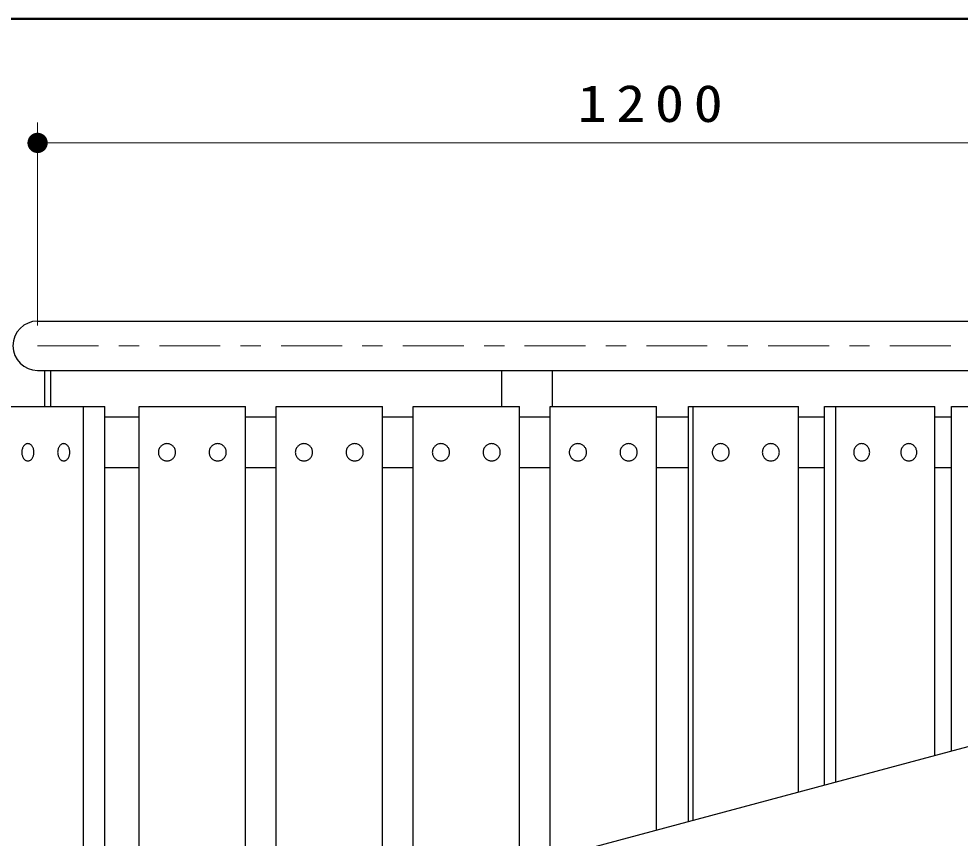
# Model space of a CAD drawing. Units: millimetres on the paper, scale 1:20. Extents: x -365 to 0, y -5 to 257.
# Drawn here: x -336.93 to -290.54, y 216.61 to 257 of the extents above; entities that cross this region are included whole.
import ezdxf

# ---------------------------------------------------------------- set-up
doc = ezdxf.new("R2010")
doc.units = ezdxf.units.MM
doc.linetypes.add('USER2', pattern=[6, 3, -1, 1, -1])
doc.layers.add('LY_1', color=7, linetype='Continuous', lineweight=25)
doc.styles.add('ＭＳ ゴシック', font='')
doc.styles.get('ＭＳ ゴシック').set_extended_font_data('MS Gothic')

# ---------------------------------------------------------------- blocks, each defined once
blk = doc.blocks.new('filled_dot')
at = {"color": 0, "linetype": 'Continuous', "lineweight": -2, "const_width": 1.25}
blk.add_lwpolyline([(-0.625, 0, 1), (0.625, 0, 1)], format="xyb", close=True, dxfattribs=at)

msp = doc.modelspace()

# ---------------------------------------------------------------- linework, layer by layer
at = {"layer": 'LY_1', "lineweight": 50}
msp.add_line((0, 257), (-365, 257), dxfattribs=at)
at = {"layer": 'LY_1', "lineweight": 13}
for p, q in [((-336.005, 241.884), (-336.005, 251.884)), ((-336.005, 250.884), (-276.005, 250.884))]:
    msp.add_line(p, q, dxfattribs=at)
at = {"layer": 'LY_1'}
for p, q in [((-336.005, 242.099), (-276.005, 242.099)), ((-336.005, 239.669), (-276.005, 239.669)), ((-335.655, 237.884), (-335.655, 239.669)), ((-335.355, 237.884), (-335.355, 239.669)), ((-313.129, 237.884), (-313.129, 239.669)), ((-310.629, 237.884), (-310.629, 239.669)), ((-337.73, 237.884), (-332.684, 237.884)), ((-333.745, 209.451), (-333.745, 237.884)), ((-332.684, 209.735), (-332.684, 237.884)), ((-331.005, 237.884), (-325.755, 237.884)), ((-331.005, 210.185), (-331.005, 237.884)), ((-325.755, 211.592), (-325.755, 237.884)), ((-324.255, 237.884), (-319.005, 237.884)), ((-324.255, 211.994), (-324.255, 237.884)), ((-319.005, 213.4), (-319.005, 237.884)), ((-317.505, 237.884), (-312.255, 237.884)), ((-317.505, 213.802), (-317.505, 237.884)), ((-312.255, 215.209), (-312.255, 237.884)), ((-310.755, 237.884), (-305.505, 237.884)), ((-310.755, 215.611), (-310.755, 237.884)), ((-305.505, 217.018), (-305.505, 237.884)), ((-303.933, 217.439), (-303.933, 237.884)), ((-303.933, 237.884), (-298.514, 237.884)), ((-303.701, 217.501), (-303.701, 237.884)), ((-298.514, 218.891), (-298.514, 237.884)), ((-297.23, 219.235), (-297.23, 237.884)), ((-297.23, 237.884), (-291.798, 237.884)), ((-296.674, 219.384), (-296.674, 237.884)), ((-291.798, 220.69), (-291.798, 237.884)), ((-290.97, 220.912), (-290.97, 237.884)), ((-290.97, 237.884), (-285.799, 237.884)), ((-332.684, 237.384), (-331.005, 237.384)), ((-325.755, 237.384), (-324.255, 237.384)), ((-319.005, 237.384), (-317.505, 237.384)), ((-312.255, 237.384), (-310.755, 237.384)), ((-305.505, 237.384), (-303.933, 237.384)), ((-298.514, 237.384), (-297.23, 237.384)), ((-291.798, 237.384), (-290.97, 237.384)), ((-332.684, 234.884), (-331.005, 234.884)), ((-325.755, 234.884), (-324.255, 234.884)), ((-319.005, 234.884), (-317.505, 234.884)), ((-312.255, 234.884), (-310.755, 234.884)), ((-305.505, 234.884), (-303.933, 234.884)), ((-298.514, 234.884), (-297.23, 234.884)), ((-291.798, 234.884), (-290.97, 234.884)), ((-342.411, 207.129), (-269.069, 226.781))]:
    msp.add_line(p, q, dxfattribs=at)
at = {"layer": 'LY_1', "linetype": 'USER2', "lineweight": 13}
msp.add_line((-336.005, 240.884), (-276.005, 240.884), dxfattribs=at)
at = {"layer": 'LY_1'}
for points in [[(-336.485, 236.059), (-336.511, 236.057), (-336.537, 236.052), (-336.563, 236.044), (-336.588, 236.033), (-336.612, 236.019), (-336.635, 236.002), (-336.657, 235.982), (-336.678, 235.959), (-336.697, 235.934), (-336.715, 235.907), (-336.731, 235.877), (-336.745, 235.846), (-336.757, 235.813), (-336.767, 235.779), (-336.775, 235.744), (-336.781, 235.708), (-336.784, 235.671), (-336.785, 235.634), (-336.784, 235.597), (-336.781, 235.56), (-336.775, 235.524), (-336.767, 235.488), (-336.757, 235.454), (-336.745, 235.421), (-336.731, 235.39), (-336.715, 235.361), (-336.697, 235.333), (-336.678, 235.308), (-336.657, 235.286), (-336.635, 235.266), (-336.612, 235.249), (-336.588, 235.234), (-336.563, 235.223), (-336.537, 235.215), (-336.511, 235.21), (-336.485, 235.209), (-336.459, 235.21), (-336.433, 235.215), (-336.407, 235.223), (-336.382, 235.234), (-336.358, 235.249), (-336.335, 235.266), (-336.312, 235.286), (-336.292, 235.308), (-336.272, 235.333), (-336.255, 235.361), (-336.239, 235.39), (-336.225, 235.421), (-336.212, 235.454), (-336.202, 235.488), (-336.194, 235.524), (-336.189, 235.56), (-336.185, 235.597), (-336.184, 235.634), (-336.185, 235.671), (-336.189, 235.708), (-336.194, 235.744), (-336.202, 235.779), (-336.212, 235.813), (-336.225, 235.846), (-336.239, 235.877), (-336.255, 235.907), (-336.272, 235.934), (-336.292, 235.959), (-336.312, 235.982), (-336.335, 236.002), (-336.358, 236.019), (-336.382, 236.033), (-336.407, 236.044), (-336.433, 236.052), (-336.459, 236.057)], [(-334.717, 236.059), (-334.743, 236.057), (-334.769, 236.052), (-334.795, 236.044), (-334.82, 236.033), (-334.844, 236.019), (-334.867, 236.002), (-334.889, 235.982), (-334.91, 235.959), (-334.929, 235.934), (-334.947, 235.907), (-334.963, 235.877), (-334.977, 235.846), (-334.989, 235.813), (-334.999, 235.779), (-335.007, 235.744), (-335.013, 235.708), (-335.016, 235.671), (-335.018, 235.634), (-335.016, 235.597), (-335.013, 235.56), (-335.007, 235.524), (-334.999, 235.488), (-334.989, 235.454), (-334.977, 235.421), (-334.963, 235.39), (-334.947, 235.361), (-334.929, 235.333), (-334.91, 235.308), (-334.889, 235.286), (-334.867, 235.266), (-334.844, 235.249), (-334.82, 235.234), (-334.795, 235.223), (-334.769, 235.215), (-334.743, 235.21), (-334.717, 235.209), (-334.691, 235.21), (-334.665, 235.215), (-334.639, 235.223), (-334.614, 235.234), (-334.59, 235.249), (-334.567, 235.266), (-334.545, 235.286), (-334.524, 235.308), (-334.504, 235.333), (-334.487, 235.361), (-334.471, 235.39), (-334.457, 235.421), (-334.445, 235.454), (-334.435, 235.488), (-334.427, 235.524), (-334.421, 235.56), (-334.418, 235.597), (-334.416, 235.634), (-334.418, 235.671), (-334.421, 235.708), (-334.427, 235.744), (-334.435, 235.779), (-334.445, 235.813), (-334.457, 235.846), (-334.471, 235.877), (-334.487, 235.907), (-334.504, 235.934), (-334.524, 235.959), (-334.545, 235.982), (-334.567, 236.002), (-334.59, 236.019), (-334.614, 236.033), (-334.639, 236.044), (-334.665, 236.052), (-334.691, 236.057)], [(-329.63, 236.059), (-329.667, 236.057), (-329.703, 236.052), (-329.74, 236.044), (-329.775, 236.033), (-329.809, 236.019), (-329.842, 236.002), (-329.873, 235.982), (-329.903, 235.959), (-329.93, 235.934), (-329.955, 235.907), (-329.978, 235.877), (-329.998, 235.846), (-330.015, 235.813), (-330.029, 235.779), (-330.04, 235.744), (-330.048, 235.708), (-330.053, 235.671), (-330.055, 235.634), (-330.053, 235.597), (-330.048, 235.56), (-330.04, 235.524), (-330.029, 235.488), (-330.015, 235.454), (-329.998, 235.421), (-329.978, 235.39), (-329.955, 235.361), (-329.93, 235.333), (-329.903, 235.308), (-329.873, 235.286), (-329.842, 235.266), (-329.809, 235.249), (-329.775, 235.234), (-329.74, 235.223), (-329.703, 235.215), (-329.667, 235.21), (-329.63, 235.209), (-329.593, 235.21), (-329.556, 235.215), (-329.52, 235.223), (-329.484, 235.234), (-329.45, 235.249), (-329.417, 235.266), (-329.386, 235.286), (-329.356, 235.308), (-329.329, 235.333), (-329.304, 235.361), (-329.282, 235.39), (-329.262, 235.421), (-329.245, 235.454), (-329.23, 235.488), (-329.219, 235.524), (-329.211, 235.56), (-329.206, 235.597), (-329.205, 235.634), (-329.206, 235.671), (-329.211, 235.708), (-329.219, 235.744), (-329.23, 235.779), (-329.245, 235.813), (-329.262, 235.846), (-329.282, 235.877), (-329.304, 235.907), (-329.329, 235.934), (-329.356, 235.959), (-329.386, 235.982), (-329.417, 236.002), (-329.45, 236.019), (-329.484, 236.033), (-329.52, 236.044), (-329.556, 236.052), (-329.593, 236.057)], [(-327.13, 236.059), (-327.167, 236.057), (-327.203, 236.052), (-327.24, 236.044), (-327.275, 236.033), (-327.309, 236.019), (-327.342, 236.002), (-327.373, 235.982), (-327.403, 235.959), (-327.43, 235.934), (-327.455, 235.907), (-327.478, 235.877), (-327.498, 235.846), (-327.515, 235.813), (-327.529, 235.779), (-327.54, 235.744), (-327.548, 235.708), (-327.553, 235.671), (-327.555, 235.634), (-327.553, 235.597), (-327.548, 235.56), (-327.54, 235.524), (-327.529, 235.488), (-327.515, 235.454), (-327.498, 235.421), (-327.478, 235.39), (-327.455, 235.361), (-327.43, 235.333), (-327.403, 235.308), (-327.373, 235.286), (-327.342, 235.266), (-327.309, 235.249), (-327.275, 235.234), (-327.24, 235.223), (-327.203, 235.215), (-327.167, 235.21), (-327.13, 235.209), (-327.093, 235.21), (-327.056, 235.215), (-327.02, 235.223), (-326.984, 235.234), (-326.95, 235.249), (-326.917, 235.266), (-326.886, 235.286), (-326.856, 235.308), (-326.829, 235.333), (-326.804, 235.361), (-326.782, 235.39), (-326.762, 235.421), (-326.745, 235.454), (-326.73, 235.488), (-326.719, 235.524), (-326.711, 235.56), (-326.706, 235.597), (-326.705, 235.634), (-326.706, 235.671), (-326.711, 235.708), (-326.719, 235.744), (-326.73, 235.779), (-326.745, 235.813), (-326.762, 235.846), (-326.782, 235.877), (-326.804, 235.907), (-326.829, 235.934), (-326.856, 235.959), (-326.886, 235.982), (-326.917, 236.002), (-326.95, 236.019), (-326.984, 236.033), (-327.02, 236.044), (-327.056, 236.052), (-327.093, 236.057)], [(-322.88, 236.059), (-322.917, 236.057), (-322.953, 236.052), (-322.99, 236.044), (-323.025, 236.033), (-323.059, 236.019), (-323.092, 236.002), (-323.123, 235.982), (-323.153, 235.959), (-323.18, 235.934), (-323.205, 235.907), (-323.228, 235.877), (-323.248, 235.846), (-323.265, 235.813), (-323.279, 235.779), (-323.29, 235.744), (-323.298, 235.708), (-323.303, 235.671), (-323.305, 235.634), (-323.303, 235.597), (-323.298, 235.56), (-323.29, 235.524), (-323.279, 235.488), (-323.265, 235.454), (-323.248, 235.421), (-323.228, 235.39), (-323.205, 235.361), (-323.18, 235.333), (-323.153, 235.308), (-323.123, 235.286), (-323.092, 235.266), (-323.059, 235.249), (-323.025, 235.234), (-322.99, 235.223), (-322.953, 235.215), (-322.917, 235.21), (-322.88, 235.209), (-322.843, 235.21), (-322.806, 235.215), (-322.77, 235.223), (-322.734, 235.234), (-322.7, 235.249), (-322.667, 235.266), (-322.636, 235.286), (-322.606, 235.308), (-322.579, 235.333), (-322.554, 235.361), (-322.532, 235.39), (-322.512, 235.421), (-322.495, 235.454), (-322.48, 235.488), (-322.469, 235.524), (-322.461, 235.56), (-322.456, 235.597), (-322.455, 235.634), (-322.456, 235.671), (-322.461, 235.708), (-322.469, 235.744), (-322.48, 235.779), (-322.495, 235.813), (-322.512, 235.846), (-322.532, 235.877), (-322.554, 235.907), (-322.579, 235.934), (-322.606, 235.959), (-322.636, 235.982), (-322.667, 236.002), (-322.7, 236.019), (-322.734, 236.033), (-322.77, 236.044), (-322.806, 236.052), (-322.843, 236.057)], [(-320.38, 236.059), (-320.417, 236.057), (-320.453, 236.052), (-320.49, 236.044), (-320.525, 236.033), (-320.559, 236.019), (-320.592, 236.002), (-320.623, 235.982), (-320.653, 235.959), (-320.68, 235.934), (-320.705, 235.907), (-320.728, 235.877), (-320.748, 235.846), (-320.765, 235.813), (-320.779, 235.779), (-320.79, 235.744), (-320.798, 235.708), (-320.803, 235.671), (-320.805, 235.634), (-320.803, 235.597), (-320.798, 235.56), (-320.79, 235.524), (-320.779, 235.488), (-320.765, 235.454), (-320.748, 235.421), (-320.728, 235.39), (-320.705, 235.361), (-320.68, 235.333), (-320.653, 235.308), (-320.623, 235.286), (-320.592, 235.266), (-320.559, 235.249), (-320.525, 235.234), (-320.49, 235.223), (-320.453, 235.215), (-320.417, 235.21), (-320.38, 235.209), (-320.343, 235.21), (-320.306, 235.215), (-320.27, 235.223), (-320.234, 235.234), (-320.2, 235.249), (-320.167, 235.266), (-320.136, 235.286), (-320.106, 235.308), (-320.079, 235.333), (-320.054, 235.361), (-320.032, 235.39), (-320.012, 235.421), (-319.995, 235.454), (-319.98, 235.488), (-319.969, 235.524), (-319.961, 235.56), (-319.956, 235.597), (-319.955, 235.634), (-319.956, 235.671), (-319.961, 235.708), (-319.969, 235.744), (-319.98, 235.779), (-319.995, 235.813), (-320.012, 235.846), (-320.032, 235.877), (-320.054, 235.907), (-320.079, 235.934), (-320.106, 235.959), (-320.136, 235.982), (-320.167, 236.002), (-320.2, 236.019), (-320.234, 236.033), (-320.27, 236.044), (-320.306, 236.052), (-320.343, 236.057)], [(-316.13, 236.059), (-316.167, 236.057), (-316.203, 236.052), (-316.24, 236.044), (-316.275, 236.033), (-316.309, 236.019), (-316.342, 236.002), (-316.373, 235.982), (-316.403, 235.959), (-316.43, 235.934), (-316.455, 235.907), (-316.478, 235.877), (-316.498, 235.846), (-316.515, 235.813), (-316.529, 235.779), (-316.54, 235.744), (-316.548, 235.708), (-316.553, 235.671), (-316.555, 235.634), (-316.553, 235.597), (-316.548, 235.56), (-316.54, 235.524), (-316.529, 235.488), (-316.515, 235.454), (-316.498, 235.421), (-316.478, 235.39), (-316.455, 235.361), (-316.43, 235.333), (-316.403, 235.308), (-316.373, 235.286), (-316.342, 235.266), (-316.309, 235.249), (-316.275, 235.234), (-316.24, 235.223), (-316.203, 235.215), (-316.167, 235.21), (-316.13, 235.209), (-316.093, 235.21), (-316.056, 235.215), (-316.02, 235.223), (-315.984, 235.234), (-315.95, 235.249), (-315.917, 235.266), (-315.886, 235.286), (-315.856, 235.308), (-315.829, 235.333), (-315.804, 235.361), (-315.782, 235.39), (-315.762, 235.421), (-315.745, 235.454), (-315.73, 235.488), (-315.719, 235.524), (-315.711, 235.56), (-315.706, 235.597), (-315.705, 235.634), (-315.706, 235.671), (-315.711, 235.708), (-315.719, 235.744), (-315.73, 235.779), (-315.745, 235.813), (-315.762, 235.846), (-315.782, 235.877), (-315.804, 235.907), (-315.829, 235.934), (-315.856, 235.959), (-315.886, 235.982), (-315.917, 236.002), (-315.95, 236.019), (-315.984, 236.033), (-316.02, 236.044), (-316.056, 236.052), (-316.093, 236.057)], [(-313.63, 236.059), (-313.667, 236.057), (-313.703, 236.052), (-313.74, 236.044), (-313.775, 236.033), (-313.809, 236.019), (-313.842, 236.002), (-313.873, 235.982), (-313.903, 235.959), (-313.93, 235.934), (-313.955, 235.907), (-313.978, 235.877), (-313.998, 235.846), (-314.015, 235.813), (-314.029, 235.779), (-314.04, 235.744), (-314.048, 235.708), (-314.053, 235.671), (-314.055, 235.634), (-314.053, 235.597), (-314.048, 235.56), (-314.04, 235.524), (-314.029, 235.488), (-314.015, 235.454), (-313.998, 235.421), (-313.978, 235.39), (-313.955, 235.361), (-313.93, 235.333), (-313.903, 235.308), (-313.873, 235.286), (-313.842, 235.266), (-313.809, 235.249), (-313.775, 235.234), (-313.74, 235.223), (-313.703, 235.215), (-313.667, 235.21), (-313.63, 235.209), (-313.593, 235.21), (-313.556, 235.215), (-313.52, 235.223), (-313.484, 235.234), (-313.45, 235.249), (-313.417, 235.266), (-313.386, 235.286), (-313.356, 235.308), (-313.329, 235.333), (-313.304, 235.361), (-313.282, 235.39), (-313.262, 235.421), (-313.245, 235.454), (-313.23, 235.488), (-313.219, 235.524), (-313.211, 235.56), (-313.206, 235.597), (-313.205, 235.634), (-313.206, 235.671), (-313.211, 235.708), (-313.219, 235.744), (-313.23, 235.779), (-313.245, 235.813), (-313.262, 235.846), (-313.282, 235.877), (-313.304, 235.907), (-313.329, 235.934), (-313.356, 235.959), (-313.386, 235.982), (-313.417, 236.002), (-313.45, 236.019), (-313.484, 236.033), (-313.52, 236.044), (-313.556, 236.052), (-313.593, 236.057)], [(-309.38, 236.059), (-309.417, 236.057), (-309.453, 236.052), (-309.49, 236.044), (-309.525, 236.033), (-309.559, 236.019), (-309.592, 236.002), (-309.623, 235.982), (-309.653, 235.959), (-309.68, 235.934), (-309.705, 235.907), (-309.728, 235.877), (-309.748, 235.846), (-309.765, 235.813), (-309.779, 235.779), (-309.79, 235.744), (-309.798, 235.708), (-309.803, 235.671), (-309.805, 235.634), (-309.803, 235.597), (-309.798, 235.56), (-309.79, 235.524), (-309.779, 235.488), (-309.765, 235.454), (-309.748, 235.421), (-309.728, 235.39), (-309.705, 235.361), (-309.68, 235.333), (-309.653, 235.308), (-309.623, 235.286), (-309.592, 235.266), (-309.559, 235.249), (-309.525, 235.234), (-309.49, 235.223), (-309.453, 235.215), (-309.417, 235.21), (-309.38, 235.209), (-309.343, 235.21), (-309.306, 235.215), (-309.27, 235.223), (-309.234, 235.234), (-309.2, 235.249), (-309.167, 235.266), (-309.136, 235.286), (-309.106, 235.308), (-309.079, 235.333), (-309.054, 235.361), (-309.032, 235.39), (-309.012, 235.421), (-308.995, 235.454), (-308.98, 235.488), (-308.969, 235.524), (-308.961, 235.56), (-308.956, 235.597), (-308.955, 235.634), (-308.956, 235.671), (-308.961, 235.708), (-308.969, 235.744), (-308.98, 235.779), (-308.995, 235.813), (-309.012, 235.846), (-309.032, 235.877), (-309.054, 235.907), (-309.079, 235.934), (-309.106, 235.959), (-309.136, 235.982), (-309.167, 236.002), (-309.2, 236.019), (-309.234, 236.033), (-309.27, 236.044), (-309.306, 236.052), (-309.343, 236.057)], [(-306.88, 236.059), (-306.917, 236.057), (-306.953, 236.052), (-306.99, 236.044), (-307.025, 236.033), (-307.059, 236.019), (-307.092, 236.002), (-307.123, 235.982), (-307.153, 235.959), (-307.18, 235.934), (-307.205, 235.907), (-307.228, 235.877), (-307.248, 235.846), (-307.265, 235.813), (-307.279, 235.779), (-307.29, 235.744), (-307.298, 235.708), (-307.303, 235.671), (-307.305, 235.634), (-307.303, 235.597), (-307.298, 235.56), (-307.29, 235.524), (-307.279, 235.488), (-307.265, 235.454), (-307.248, 235.421), (-307.228, 235.39), (-307.205, 235.361), (-307.18, 235.333), (-307.153, 235.308), (-307.123, 235.286), (-307.092, 235.266), (-307.059, 235.249), (-307.025, 235.234), (-306.99, 235.223), (-306.953, 235.215), (-306.917, 235.21), (-306.88, 235.209), (-306.843, 235.21), (-306.806, 235.215), (-306.77, 235.223), (-306.734, 235.234), (-306.7, 235.249), (-306.667, 235.266), (-306.636, 235.286), (-306.606, 235.308), (-306.579, 235.333), (-306.554, 235.361), (-306.532, 235.39), (-306.512, 235.421), (-306.495, 235.454), (-306.48, 235.488), (-306.469, 235.524), (-306.461, 235.56), (-306.456, 235.597), (-306.455, 235.634), (-306.456, 235.671), (-306.461, 235.708), (-306.469, 235.744), (-306.48, 235.779), (-306.495, 235.813), (-306.512, 235.846), (-306.532, 235.877), (-306.554, 235.907), (-306.579, 235.934), (-306.606, 235.959), (-306.636, 235.982), (-306.667, 236.002), (-306.7, 236.019), (-306.734, 236.033), (-306.77, 236.044), (-306.806, 236.052), (-306.843, 236.057)], [(-302.343, 236.059), (-302.379, 236.057), (-302.416, 236.052), (-302.452, 236.044), (-302.486, 236.033), (-302.52, 236.019), (-302.553, 236.002), (-302.584, 235.982), (-302.613, 235.959), (-302.64, 235.934), (-302.664, 235.907), (-302.687, 235.877), (-302.706, 235.846), (-302.723, 235.813), (-302.737, 235.779), (-302.748, 235.744), (-302.756, 235.708), (-302.761, 235.671), (-302.763, 235.634), (-302.761, 235.597), (-302.756, 235.56), (-302.748, 235.524), (-302.737, 235.488), (-302.723, 235.454), (-302.706, 235.421), (-302.687, 235.39), (-302.664, 235.361), (-302.64, 235.333), (-302.613, 235.308), (-302.584, 235.286), (-302.553, 235.266), (-302.52, 235.249), (-302.486, 235.234), (-302.452, 235.223), (-302.416, 235.215), (-302.379, 235.21), (-302.343, 235.209), (-302.306, 235.21), (-302.27, 235.215), (-302.234, 235.223), (-302.199, 235.234), (-302.165, 235.249), (-302.133, 235.266), (-302.102, 235.286), (-302.073, 235.308), (-302.046, 235.333), (-302.021, 235.361), (-301.999, 235.39), (-301.979, 235.421), (-301.962, 235.454), (-301.948, 235.488), (-301.937, 235.524), (-301.929, 235.56), (-301.925, 235.597), (-301.923, 235.634), (-301.925, 235.671), (-301.929, 235.708), (-301.937, 235.744), (-301.948, 235.779), (-301.962, 235.813), (-301.979, 235.846), (-301.999, 235.877), (-302.021, 235.907), (-302.046, 235.934), (-302.073, 235.959), (-302.102, 235.982), (-302.133, 236.002), (-302.165, 236.019), (-302.199, 236.033), (-302.234, 236.044), (-302.27, 236.052), (-302.306, 236.057)], [(-299.873, 236.059), (-299.909, 236.057), (-299.946, 236.052), (-299.981, 236.044), (-300.016, 236.033), (-300.05, 236.019), (-300.083, 236.002), (-300.114, 235.982), (-300.143, 235.959), (-300.17, 235.934), (-300.194, 235.907), (-300.217, 235.877), (-300.236, 235.846), (-300.253, 235.813), (-300.267, 235.779), (-300.278, 235.744), (-300.286, 235.708), (-300.291, 235.671), (-300.293, 235.634), (-300.291, 235.597), (-300.286, 235.56), (-300.278, 235.524), (-300.267, 235.488), (-300.253, 235.454), (-300.236, 235.421), (-300.217, 235.39), (-300.194, 235.361), (-300.17, 235.333), (-300.143, 235.308), (-300.114, 235.286), (-300.083, 235.266), (-300.05, 235.249), (-300.016, 235.234), (-299.981, 235.223), (-299.946, 235.215), (-299.909, 235.21), (-299.873, 235.209), (-299.836, 235.21), (-299.8, 235.215), (-299.764, 235.223), (-299.729, 235.234), (-299.695, 235.249), (-299.663, 235.266), (-299.632, 235.286), (-299.603, 235.308), (-299.576, 235.333), (-299.551, 235.361), (-299.529, 235.39), (-299.509, 235.421), (-299.492, 235.454), (-299.478, 235.488), (-299.467, 235.524), (-299.459, 235.56), (-299.455, 235.597), (-299.453, 235.634), (-299.455, 235.671), (-299.459, 235.708), (-299.467, 235.744), (-299.478, 235.779), (-299.492, 235.813), (-299.509, 235.846), (-299.529, 235.877), (-299.551, 235.907), (-299.576, 235.934), (-299.603, 235.959), (-299.632, 235.982), (-299.663, 236.002), (-299.695, 236.019), (-299.729, 236.033), (-299.764, 236.044), (-299.8, 236.052), (-299.836, 236.057)], [(-295.397, 236.059), (-295.431, 236.057), (-295.465, 236.052), (-295.499, 236.044), (-295.532, 236.033), (-295.564, 236.019), (-295.594, 236.002), (-295.623, 235.982), (-295.65, 235.959), (-295.676, 235.934), (-295.699, 235.907), (-295.72, 235.877), (-295.738, 235.846), (-295.754, 235.813), (-295.767, 235.779), (-295.778, 235.744), (-295.785, 235.708), (-295.79, 235.671), (-295.791, 235.634), (-295.79, 235.597), (-295.785, 235.56), (-295.778, 235.524), (-295.767, 235.488), (-295.754, 235.454), (-295.738, 235.421), (-295.72, 235.39), (-295.699, 235.361), (-295.676, 235.333), (-295.65, 235.308), (-295.623, 235.286), (-295.594, 235.266), (-295.564, 235.249), (-295.532, 235.234), (-295.499, 235.223), (-295.465, 235.215), (-295.431, 235.21), (-295.397, 235.209), (-295.363, 235.21), (-295.329, 235.215), (-295.295, 235.223), (-295.262, 235.234), (-295.23, 235.249), (-295.2, 235.266), (-295.171, 235.286), (-295.144, 235.308), (-295.118, 235.333), (-295.095, 235.361), (-295.074, 235.39), (-295.056, 235.421), (-295.04, 235.454), (-295.027, 235.488), (-295.016, 235.524), (-295.009, 235.56), (-295.004, 235.597), (-295.003, 235.634), (-295.004, 235.671), (-295.009, 235.708), (-295.016, 235.744), (-295.027, 235.779), (-295.04, 235.813), (-295.056, 235.846), (-295.074, 235.877), (-295.095, 235.907), (-295.118, 235.934), (-295.144, 235.959), (-295.171, 235.982), (-295.2, 236.002), (-295.23, 236.019), (-295.262, 236.033), (-295.295, 236.044), (-295.329, 236.052), (-295.363, 236.057)], [(-293.075, 236.059), (-293.11, 236.057), (-293.144, 236.052), (-293.177, 236.044), (-293.21, 236.033), (-293.242, 236.019), (-293.272, 236.002), (-293.301, 235.982), (-293.329, 235.959), (-293.354, 235.934), (-293.377, 235.907), (-293.398, 235.877), (-293.417, 235.846), (-293.433, 235.813), (-293.446, 235.779), (-293.456, 235.744), (-293.463, 235.708), (-293.468, 235.671), (-293.469, 235.634), (-293.468, 235.597), (-293.463, 235.56), (-293.456, 235.524), (-293.446, 235.488), (-293.433, 235.454), (-293.417, 235.421), (-293.398, 235.39), (-293.377, 235.361), (-293.354, 235.333), (-293.329, 235.308), (-293.301, 235.286), (-293.272, 235.266), (-293.242, 235.249), (-293.21, 235.234), (-293.177, 235.223), (-293.144, 235.215), (-293.11, 235.21), (-293.075, 235.209), (-293.041, 235.21), (-293.007, 235.215), (-292.973, 235.223), (-292.941, 235.234), (-292.909, 235.249), (-292.878, 235.266), (-292.849, 235.286), (-292.822, 235.308), (-292.797, 235.333), (-292.774, 235.361), (-292.753, 235.39), (-292.734, 235.421), (-292.718, 235.454), (-292.705, 235.488), (-292.695, 235.524), (-292.687, 235.56), (-292.683, 235.597), (-292.681, 235.634), (-292.683, 235.671), (-292.687, 235.708), (-292.695, 235.744), (-292.705, 235.779), (-292.718, 235.813), (-292.734, 235.846), (-292.753, 235.877), (-292.774, 235.907), (-292.797, 235.934), (-292.822, 235.959), (-292.849, 235.982), (-292.878, 236.002), (-292.909, 236.019), (-292.941, 236.033), (-292.973, 236.044), (-293.007, 236.052), (-293.041, 236.057)]]:
    msp.add_lwpolyline(points, close=True, dxfattribs=at)
msp.add_arc((-336.005, 240.884), 1.215, 90, 270, dxfattribs=at)

# ---------------------------------------------------------------- block references
at = {"layer": 'LY_1', "lineweight": 13, "xscale": 0.4, "yscale": 0.4}
msp.add_blockref('filled_dot', (-336.005, 250.884), dxfattribs=at)

# ---------------------------------------------------------------- texts
at = {"layer": 'LY_1', "insert": (-305.584, 251.884), "char_height": 1.833, "attachment_point": 8, "style": 'ＭＳ ゴシック'}
msp.add_mtext('\\T1.33;\\W1.15;1200', dxfattribs=at)

doc.saveas('drawing.dxf')
